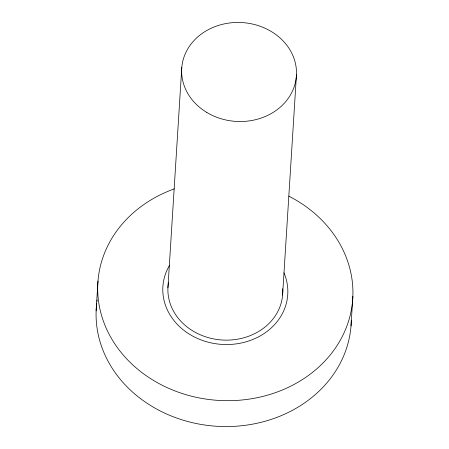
<?xml version="1.0" encoding="UTF-8"?>
<svg xmlns="http://www.w3.org/2000/svg" width="449" height="449" viewBox="0 0 449 449"><rect width="100%" height="100%" fill="white"/><g stroke="black" fill="none" stroke-linecap="round" stroke-linejoin="round"><path stroke-width="0.67" d="M96.131 310.798L97.983 281.091M167.926 287.815L181.789 67.479M282.595 295.105L296.458 74.77M351.017 325.98L352.869 296.273M351.292 320.227A127.684 110.016 3.6 0 1 216.16 426.23A127.684 110.016 3.6 0 1 96.737 303.142M96.984 301.234A127.684 110.016 3.6 0 1 97.169 299.971M283.953 272.807A62.568 53.908 3.6 0 1 221.677 344.389A62.568 53.908 3.6 0 1 169.599 265.213M288.892 196.185A127.684 110.016 3.6 0 1 320.047 365.884A127.684 110.016 3.6 0 1 121.724 353.217A127.684 110.016 3.6 0 1 174.324 188.866M282.657 288.774A57.461 49.508 3.6 0 1 224.163 340.106A57.461 49.508 3.6 0 1 168.145 284.947M168.212 284.374A57.461 49.508 3.6 0 1 168.465 282.662M206.832 112.463A57.461 49.508 3.6 0 0 296.346 76.498A57.461 49.508 3.6 0 0 214.027 27.007A57.461 49.508 3.6 0 0 206.832 112.463"/></g></svg>
